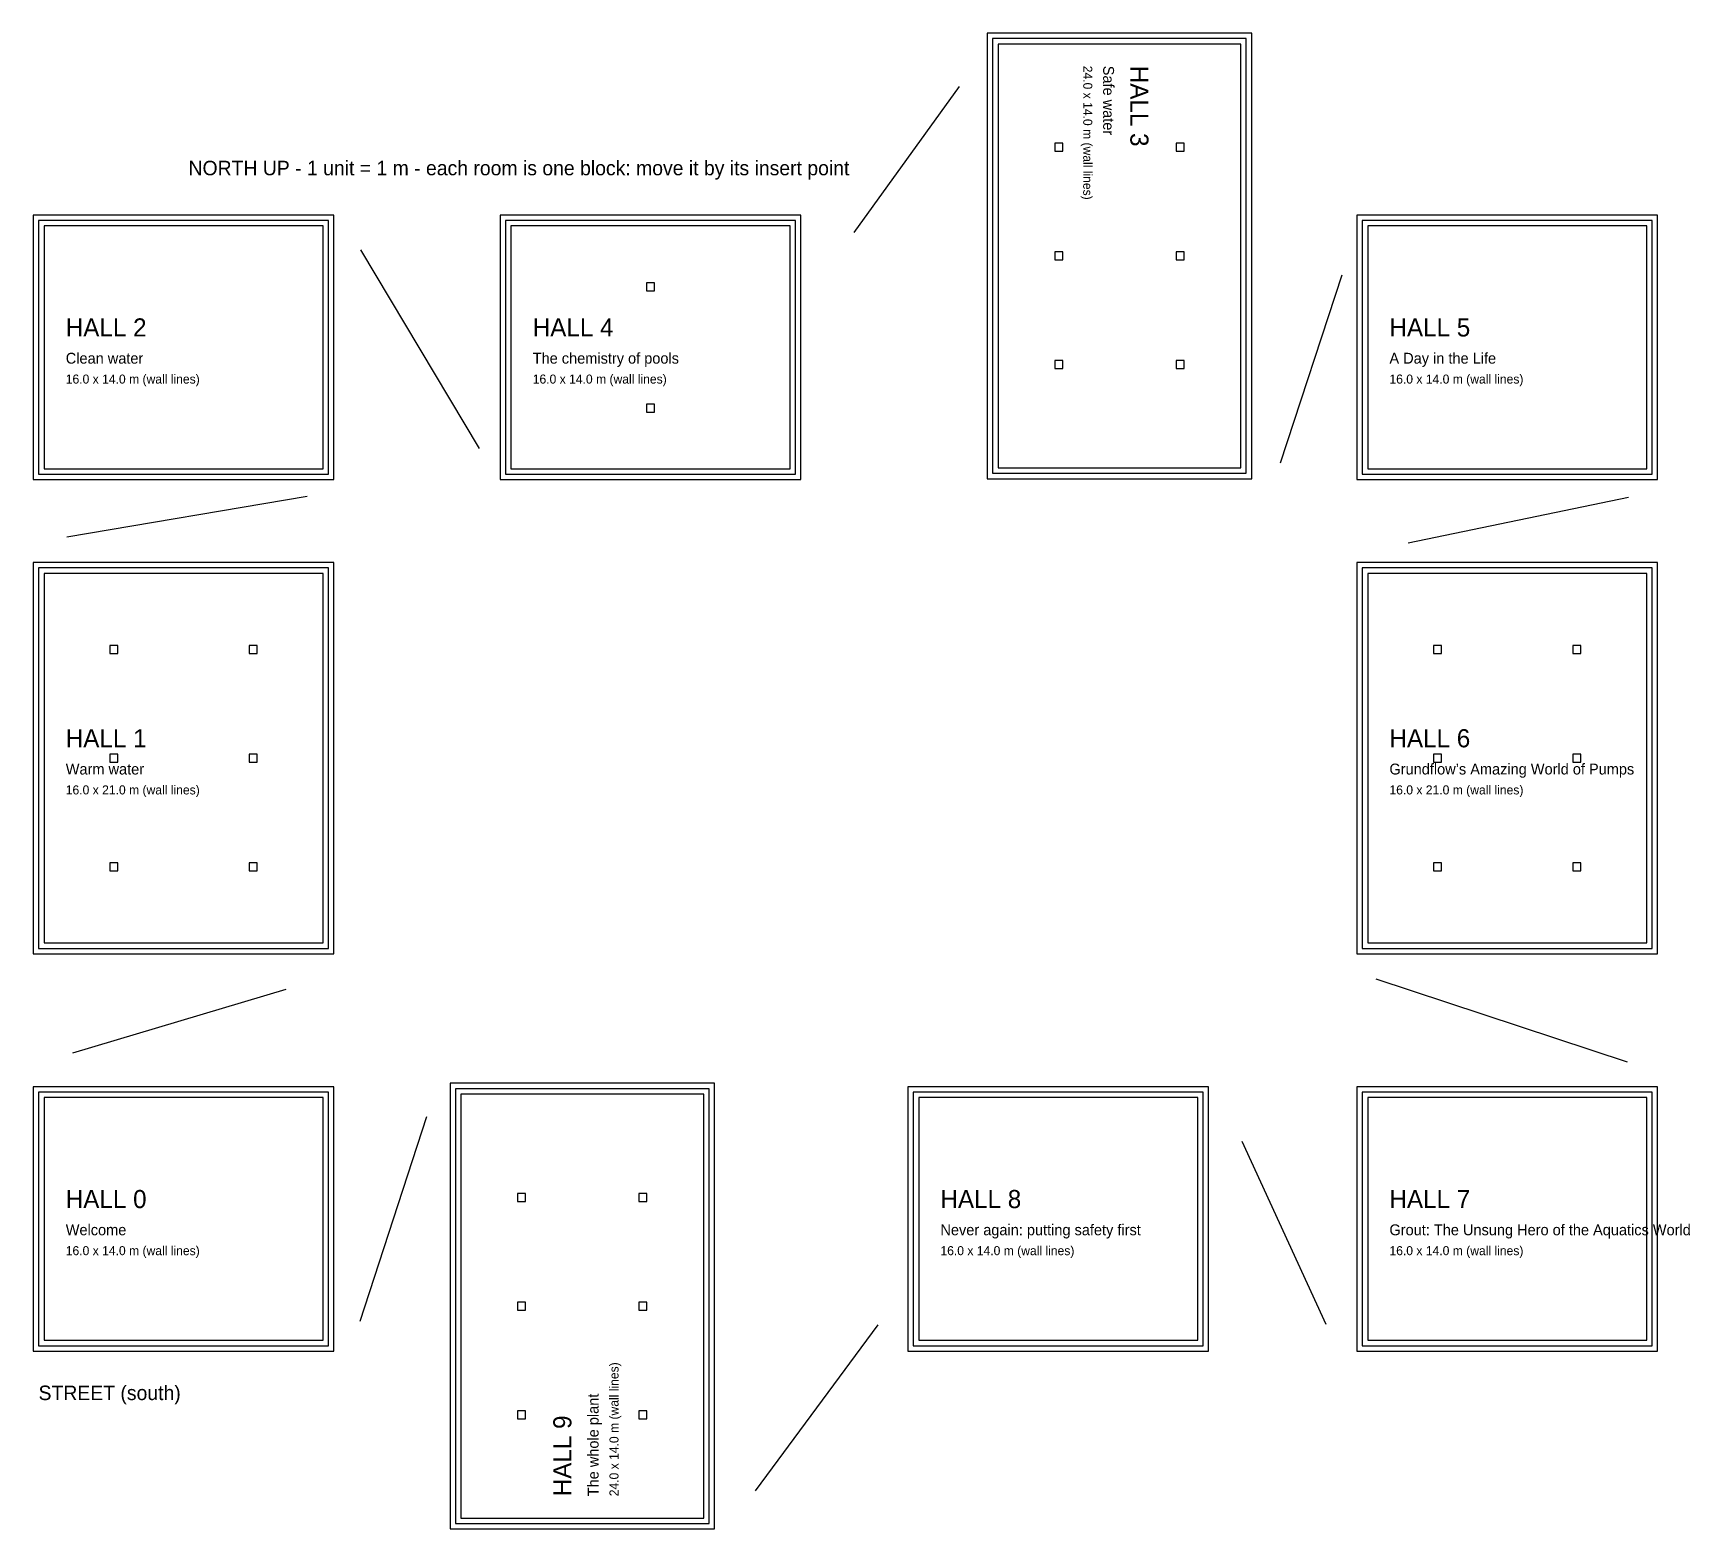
# Model space of a CAD drawing. Header units: metres. Extents: x -44.6 to 46.9, y -42.5 to 40.
import ezdxf

# ---------------------------------------------------------------- set-up
doc = ezdxf.new("R2010")
doc.units = ezdxf.units.M
doc.header["$MEASUREMENT"] = 0
for name, color, linetype in [('COLUMNS', 1, 'CONTINUOUS'), ('LABELS', 2, 'CONTINUOUS'), ('NOTES', 2, 'CONTINUOUS'), ('ROOMS', 7, 'CONTINUOUS'), ('WALL_LINES', 8, 'CONTINUOUS'), ('WALLS', 7, 'CONTINUOUS')]:
    doc.layers.add(name, color=color, linetype=linetype)

# ---------------------------------------------------------------- blocks, each defined once
blk = doc.blocks.new('HALL_0')
at = {"layer": 'WALL_LINES'}
for p, q in [((8, 7), (-8, 7)), ((-8, 7), (-8, -7)), ((8, -7), (8, 7)), ((-8, -7), (8, -7))]:
    blk.add_line(p, q, dxfattribs=at)
at = {"layer": 'WALLS'}
for p, q in [((8.3, 7.3), (-8.3, 7.3)), ((-8.3, 7.3), (-8.3, -7.3)), ((7.7, 6.7), (-7.7, 6.7)), ((-7.7, 6.7), (-7.7, -6.7)), ((7.7, -6.7), (7.7, 6.7)), ((8.3, -7.3), (8.3, 7.3)), ((-8.3, -7.3), (8.3, -7.3)), ((-7.7, -6.7), (7.7, -6.7))]:
    blk.add_line(p, q, dxfattribs=at)
at = {"layer": 'LABELS'}
for s, height, p in [('HALL 0', 1, (-6.5, 0.6)), ('Welcome', 0.6, (-6.5, -0.9)), ('16.0 x 14.0 m (wall lines)', 0.5, (-6.5, -2))]:
    blk.add_text(s, height=height, dxfattribs=at).set_placement(p)
blk = doc.blocks.new('HALL_1')
at = {"layer": 'COLUMNS'}
for p, q in [((-3.63, 6.22), (-4.07, 6.22)), ((-4.07, 6.22), (-4.07, 5.78)), ((-4.07, 5.78), (-3.63, 5.78)), ((-3.63, 5.78), (-3.63, 6.22)), ((4.07, 6.22), (3.63, 6.22)), ((3.63, 6.22), (3.63, 5.78)), ((3.63, 5.78), (4.07, 5.78)), ((4.07, 5.78), (4.07, 6.22)), ((-3.63, 0.22), (-4.07, 0.22)), ((-4.07, 0.22), (-4.07, -0.22)), ((-3.63, -0.22), (-3.63, 0.22)), ((4.07, 0.22), (3.63, 0.22)), ((3.63, 0.22), (3.63, -0.22)), ((4.07, -0.22), (4.07, 0.22)), ((-4.07, -0.22), (-3.63, -0.22)), ((3.63, -0.22), (4.07, -0.22)), ((-3.63, -5.78), (-4.07, -5.78)), ((-4.07, -5.78), (-4.07, -6.22)), ((-4.07, -6.22), (-3.63, -6.22)), ((-3.63, -6.22), (-3.63, -5.78)), ((4.07, -5.78), (3.63, -5.78)), ((3.63, -5.78), (3.63, -6.22)), ((3.63, -6.22), (4.07, -6.22)), ((4.07, -6.22), (4.07, -5.78))]:
    blk.add_line(p, q, dxfattribs=at)
at = {"layer": 'WALL_LINES'}
for p, q in [((8, 10.5), (-8, 10.5)), ((-8, 10.5), (-8, -10.5)), ((8, -10.5), (8, 10.5)), ((-8, -10.5), (8, -10.5))]:
    blk.add_line(p, q, dxfattribs=at)
at = {"layer": 'WALLS'}
for p, q in [((8.3, 10.8), (-8.3, 10.8)), ((-8.3, 10.8), (-8.3, -10.8)), ((7.7, 10.2), (-7.7, 10.2)), ((-7.7, 10.2), (-7.7, -10.2)), ((7.7, -10.2), (7.7, 10.2)), ((8.3, -10.8), (8.3, 10.8)), ((-8.3, -10.8), (8.3, -10.8)), ((-7.7, -10.2), (7.7, -10.2))]:
    blk.add_line(p, q, dxfattribs=at)
at = {"layer": 'LABELS'}
for s, height, p in [('HALL 1', 1, (-6.5, 0.6)), ('Warm water', 0.6, (-6.5, -0.9)), ('16.0 x 21.0 m (wall lines)', 0.5, (-6.5, -2))]:
    blk.add_text(s, height=height, dxfattribs=at).set_placement(p)
blk = doc.blocks.new('HALL_2')
at = {"layer": 'WALL_LINES'}
for p, q in [((8, 7), (-8, 7)), ((-8, 7), (-8, -7)), ((8, -7), (8, 7)), ((-8, -7), (8, -7))]:
    blk.add_line(p, q, dxfattribs=at)
at = {"layer": 'WALLS'}
for p, q in [((8.3, 7.3), (-8.3, 7.3)), ((-8.3, 7.3), (-8.3, -7.3)), ((7.7, 6.7), (-7.7, 6.7)), ((-7.7, 6.7), (-7.7, -6.7)), ((7.7, -6.7), (7.7, 6.7)), ((8.3, -7.3), (8.3, 7.3)), ((-8.3, -7.3), (8.3, -7.3)), ((-7.7, -6.7), (7.7, -6.7))]:
    blk.add_line(p, q, dxfattribs=at)
at = {"layer": 'LABELS'}
for s, height, p in [('HALL 2', 1, (-6.5, 0.6)), ('Clean water', 0.6, (-6.5, -0.9)), ('16.0 x 14.0 m (wall lines)', 0.5, (-6.5, -2))]:
    blk.add_text(s, height=height, dxfattribs=at).set_placement(p)
blk = doc.blocks.new('HALL_3')
at = {"layer": 'COLUMNS'}
for p, q in [((-5.78, 3.57), (-6.22, 3.57)), ((-6.22, 3.57), (-6.22, 3.13)), ((-6.22, 3.13), (-5.78, 3.13)), ((-5.78, 3.13), (-5.78, 3.57)), ((0.22, 3.57), (-0.22, 3.57)), ((-0.22, 3.57), (-0.22, 3.13)), ((-0.22, 3.13), (0.22, 3.13)), ((0.22, 3.13), (0.22, 3.57)), ((6.22, 3.57), (5.78, 3.57)), ((5.78, 3.57), (5.78, 3.13)), ((5.78, 3.13), (6.22, 3.13)), ((6.22, 3.13), (6.22, 3.57)), ((-5.78, -3.13), (-6.22, -3.13)), ((-6.22, -3.13), (-6.22, -3.57)), ((-6.22, -3.57), (-5.78, -3.57)), ((-5.78, -3.57), (-5.78, -3.13)), ((0.22, -3.13), (-0.22, -3.13)), ((-0.22, -3.13), (-0.22, -3.57)), ((-0.22, -3.57), (0.22, -3.57)), ((0.22, -3.57), (0.22, -3.13)), ((6.22, -3.13), (5.78, -3.13)), ((5.78, -3.13), (5.78, -3.57)), ((5.78, -3.57), (6.22, -3.57)), ((6.22, -3.57), (6.22, -3.13))]:
    blk.add_line(p, q, dxfattribs=at)
at = {"layer": 'WALL_LINES'}
for p, q in [((12, 7), (-12, 7)), ((-12, 7), (-12, -7)), ((12, -7), (12, 7)), ((-12, -7), (12, -7))]:
    blk.add_line(p, q, dxfattribs=at)
at = {"layer": 'WALLS'}
for p, q in [((12.3, 7.3), (-12.3, 7.3)), ((-12.3, 7.3), (-12.3, -7.3)), ((11.7, 6.7), (-11.7, 6.7)), ((-11.7, 6.7), (-11.7, -6.7)), ((11.7, -6.7), (11.7, 6.7)), ((12.3, -7.3), (12.3, 7.3)), ((-12.3, -7.3), (12.3, -7.3)), ((-11.7, -6.7), (11.7, -6.7))]:
    blk.add_line(p, q, dxfattribs=at)
at = {"layer": 'LABELS'}
for s, height, p in [('HALL 3', 1, (-10.5, 0.6)), ('Safe water', 0.6, (-10.5, -0.9)), ('24.0 x 14.0 m (wall lines)', 0.5, (-10.5, -2))]:
    blk.add_text(s, height=height, dxfattribs=at).set_placement(p)
blk = doc.blocks.new('HALL_4')
at = {"layer": 'COLUMNS'}
for p, q in [((0.22, 3.57), (-0.22, 3.57)), ((-0.22, 3.57), (-0.22, 3.13)), ((-0.22, 3.13), (0.22, 3.13)), ((0.22, 3.13), (0.22, 3.57)), ((0.22, -3.13), (-0.22, -3.13)), ((-0.22, -3.13), (-0.22, -3.57)), ((-0.22, -3.57), (0.22, -3.57)), ((0.22, -3.57), (0.22, -3.13))]:
    blk.add_line(p, q, dxfattribs=at)
at = {"layer": 'WALL_LINES'}
for p, q in [((8, 7), (-8, 7)), ((-8, 7), (-8, -7)), ((8, -7), (8, 7)), ((-8, -7), (8, -7))]:
    blk.add_line(p, q, dxfattribs=at)
at = {"layer": 'WALLS'}
for p, q in [((8.3, 7.3), (-8.3, 7.3)), ((-8.3, 7.3), (-8.3, -7.3)), ((7.7, 6.7), (-7.7, 6.7)), ((-7.7, 6.7), (-7.7, -6.7)), ((7.7, -6.7), (7.7, 6.7)), ((8.3, -7.3), (8.3, 7.3)), ((-8.3, -7.3), (8.3, -7.3)), ((-7.7, -6.7), (7.7, -6.7))]:
    blk.add_line(p, q, dxfattribs=at)
at = {"layer": 'LABELS'}
for s, height, p in [('HALL 4', 1, (-6.5, 0.6)), ('The chemistry of pools', 0.6, (-6.5, -0.9)), ('16.0 x 14.0 m (wall lines)', 0.5, (-6.5, -2))]:
    blk.add_text(s, height=height, dxfattribs=at).set_placement(p)
blk = doc.blocks.new('HALL_5')
at = {"layer": 'WALL_LINES'}
for p, q in [((8, 7), (-8, 7)), ((-8, 7), (-8, -7)), ((8, -7), (8, 7)), ((-8, -7), (8, -7))]:
    blk.add_line(p, q, dxfattribs=at)
at = {"layer": 'WALLS'}
for p, q in [((8.3, 7.3), (-8.3, 7.3)), ((-8.3, 7.3), (-8.3, -7.3)), ((7.7, 6.7), (-7.7, 6.7)), ((-7.7, 6.7), (-7.7, -6.7)), ((7.7, -6.7), (7.7, 6.7)), ((8.3, -7.3), (8.3, 7.3)), ((-8.3, -7.3), (8.3, -7.3)), ((-7.7, -6.7), (7.7, -6.7))]:
    blk.add_line(p, q, dxfattribs=at)
at = {"layer": 'LABELS'}
for s, height, p in [('HALL 5', 1, (-6.5, 0.6)), ('A Day in the Life', 0.6, (-6.5, -0.9)), ('16.0 x 14.0 m (wall lines)', 0.5, (-6.5, -2))]:
    blk.add_text(s, height=height, dxfattribs=at).set_placement(p)
blk = doc.blocks.new('HALL_6')
at = {"layer": 'COLUMNS'}
for p, q in [((-3.63, 6.22), (-4.07, 6.22)), ((-4.07, 6.22), (-4.07, 5.78)), ((-4.07, 5.78), (-3.63, 5.78)), ((-3.63, 5.78), (-3.63, 6.22)), ((4.07, 6.22), (3.63, 6.22)), ((3.63, 6.22), (3.63, 5.78)), ((3.63, 5.78), (4.07, 5.78)), ((4.07, 5.78), (4.07, 6.22)), ((-3.63, 0.22), (-4.07, 0.22)), ((-4.07, 0.22), (-4.07, -0.22)), ((-3.63, -0.22), (-3.63, 0.22)), ((4.07, 0.22), (3.63, 0.22)), ((3.63, 0.22), (3.63, -0.22)), ((4.07, -0.22), (4.07, 0.22)), ((-4.07, -0.22), (-3.63, -0.22)), ((3.63, -0.22), (4.07, -0.22)), ((-3.63, -5.78), (-4.07, -5.78)), ((-4.07, -5.78), (-4.07, -6.22)), ((-4.07, -6.22), (-3.63, -6.22)), ((-3.63, -6.22), (-3.63, -5.78)), ((4.07, -5.78), (3.63, -5.78)), ((3.63, -5.78), (3.63, -6.22)), ((3.63, -6.22), (4.07, -6.22)), ((4.07, -6.22), (4.07, -5.78))]:
    blk.add_line(p, q, dxfattribs=at)
at = {"layer": 'WALL_LINES'}
for p, q in [((8, 10.5), (-8, 10.5)), ((-8, 10.5), (-8, -10.5)), ((8, -10.5), (8, 10.5)), ((-8, -10.5), (8, -10.5))]:
    blk.add_line(p, q, dxfattribs=at)
at = {"layer": 'WALLS'}
for p, q in [((8.3, 10.8), (-8.3, 10.8)), ((-8.3, 10.8), (-8.3, -10.8)), ((7.7, 10.2), (-7.7, 10.2)), ((-7.7, 10.2), (-7.7, -10.2)), ((7.7, -10.2), (7.7, 10.2)), ((8.3, -10.8), (8.3, 10.8)), ((-8.3, -10.8), (8.3, -10.8)), ((-7.7, -10.2), (7.7, -10.2))]:
    blk.add_line(p, q, dxfattribs=at)
at = {"layer": 'LABELS'}
for s, height, p in [('HALL 6', 1, (-6.5, 0.6)), ('Grundflow’s Amazing World of Pumps', 0.6, (-6.5, -0.9)), ('16.0 x 21.0 m (wall lines)', 0.5, (-6.5, -2))]:
    blk.add_text(s, height=height, dxfattribs=at).set_placement(p)
blk = doc.blocks.new('HALL_7')
at = {"layer": 'WALL_LINES'}
for p, q in [((8, 7), (-8, 7)), ((-8, 7), (-8, -7)), ((8, -7), (8, 7)), ((-8, -7), (8, -7))]:
    blk.add_line(p, q, dxfattribs=at)
at = {"layer": 'WALLS'}
for p, q in [((8.3, 7.3), (-8.3, 7.3)), ((-8.3, 7.3), (-8.3, -7.3)), ((7.7, 6.7), (-7.7, 6.7)), ((-7.7, 6.7), (-7.7, -6.7)), ((7.7, -6.7), (7.7, 6.7)), ((8.3, -7.3), (8.3, 7.3)), ((-8.3, -7.3), (8.3, -7.3)), ((-7.7, -6.7), (7.7, -6.7))]:
    blk.add_line(p, q, dxfattribs=at)
at = {"layer": 'LABELS'}
for s, height, p in [('HALL 7', 1, (-6.5, 0.6)), ('Grout: The Unsung Hero of the Aquatics World', 0.6, (-6.5, -0.9)), ('16.0 x 14.0 m (wall lines)', 0.5, (-6.5, -2))]:
    blk.add_text(s, height=height, dxfattribs=at).set_placement(p)
blk = doc.blocks.new('HALL_8')
at = {"layer": 'WALL_LINES'}
for p, q in [((8, 7), (-8, 7)), ((-8, 7), (-8, -7)), ((8, -7), (8, 7)), ((-8, -7), (8, -7))]:
    blk.add_line(p, q, dxfattribs=at)
at = {"layer": 'WALLS'}
for p, q in [((8.3, 7.3), (-8.3, 7.3)), ((-8.3, 7.3), (-8.3, -7.3)), ((7.7, 6.7), (-7.7, 6.7)), ((-7.7, 6.7), (-7.7, -6.7)), ((7.7, -6.7), (7.7, 6.7)), ((8.3, -7.3), (8.3, 7.3)), ((-8.3, -7.3), (8.3, -7.3)), ((-7.7, -6.7), (7.7, -6.7))]:
    blk.add_line(p, q, dxfattribs=at)
at = {"layer": 'LABELS'}
for s, height, p in [('HALL 8', 1, (-6.5, 0.6)), ('Never again: putting safety first', 0.6, (-6.5, -0.9)), ('16.0 x 14.0 m (wall lines)', 0.5, (-6.5, -2))]:
    blk.add_text(s, height=height, dxfattribs=at).set_placement(p)
blk = doc.blocks.new('HALL_9')
at = {"layer": 'COLUMNS'}
for p, q in [((-5.78, 3.57), (-6.22, 3.57)), ((-6.22, 3.57), (-6.22, 3.13)), ((-6.22, 3.13), (-5.78, 3.13)), ((-5.78, 3.13), (-5.78, 3.57)), ((0.22, 3.57), (-0.22, 3.57)), ((-0.22, 3.57), (-0.22, 3.13)), ((-0.22, 3.13), (0.22, 3.13)), ((0.22, 3.13), (0.22, 3.57)), ((6.22, 3.57), (5.78, 3.57)), ((5.78, 3.57), (5.78, 3.13)), ((5.78, 3.13), (6.22, 3.13)), ((6.22, 3.13), (6.22, 3.57)), ((-5.78, -3.13), (-6.22, -3.13)), ((-6.22, -3.13), (-6.22, -3.57)), ((-6.22, -3.57), (-5.78, -3.57)), ((-5.78, -3.57), (-5.78, -3.13)), ((0.22, -3.13), (-0.22, -3.13)), ((-0.22, -3.13), (-0.22, -3.57)), ((-0.22, -3.57), (0.22, -3.57)), ((0.22, -3.57), (0.22, -3.13)), ((6.22, -3.13), (5.78, -3.13)), ((5.78, -3.13), (5.78, -3.57)), ((5.78, -3.57), (6.22, -3.57)), ((6.22, -3.57), (6.22, -3.13))]:
    blk.add_line(p, q, dxfattribs=at)
at = {"layer": 'WALL_LINES'}
for p, q in [((12, 7), (-12, 7)), ((-12, 7), (-12, -7)), ((12, -7), (12, 7)), ((-12, -7), (12, -7))]:
    blk.add_line(p, q, dxfattribs=at)
at = {"layer": 'WALLS'}
for p, q in [((12.3, 7.3), (-12.3, 7.3)), ((-12.3, 7.3), (-12.3, -7.3)), ((11.7, 6.7), (-11.7, 6.7)), ((-11.7, 6.7), (-11.7, -6.7)), ((11.7, -6.7), (11.7, 6.7)), ((12.3, -7.3), (12.3, 7.3)), ((-12.3, -7.3), (12.3, -7.3)), ((-11.7, -6.7), (11.7, -6.7))]:
    blk.add_line(p, q, dxfattribs=at)
at = {"layer": 'LABELS'}
for s, height, p in [('HALL 9', 1, (-10.5, 0.6)), ('The whole plant', 0.6, (-10.5, -0.9)), ('24.0 x 14.0 m (wall lines)', 0.5, (-10.5, -2))]:
    blk.add_text(s, height=height, dxfattribs=at).set_placement(p)

msp = doc.modelspace()

# ---------------------------------------------------------------- linework, layer by layer
for p, q in [((0.732, 29.017), (6.55, 37.087)), ((-26.508, 28.065), (-19.956, 17.103)), ((24.276, 16.297), (27.672, 26.689)), ((-29.445, 14.449), (-42.72, 12.196)), ((31.324, 11.898), (43.486, 14.406)), ((-42.395, -16.263), (-30.62, -12.75)), ((29.538, -12.18), (43.411, -16.759)), ((-26.526, -31.083), (-22.848, -19.777)), ((26.799, -31.261), (22.158, -21.161)), ((2.052, -31.274), (-4.733, -40.442))]:
    msp.add_line(p, q)

# ---------------------------------------------------------------- block references
at = {"layer": 'ROOMS'}
for name, p, rotation in [('HALL_3', (15.383, 27.727), 270), ('HALL_9', (-14.267, -30.246), 90)]:
    msp.add_blockref(name, p, dxfattribs=dict(at, rotation=rotation))
for name, p in [('HALL_2', (-36.277, 22.68)), ('HALL_4', (-10.502, 22.68)), ('HALL_5', (36.784, 22.68)), ('HALL_1', (-36.277, 0)), ('HALL_6', (36.784, 0)), ('HALL_0', (-36.277, -25.437)), ('HALL_8', (12, -25.437)), ('HALL_7', (36.784, -25.437))]:
    msp.add_blockref(name, p, dxfattribs=at)

# ---------------------------------------------------------------- texts
at = {"layer": 'NOTES'}
for s, p in [('NORTH UP - 1 unit = 1 m - each room is one block: move it by its insert point', (-36, 32.18)), ('STREET (south)', (-44.277, -35.437))]:
    msp.add_text(s, height=0.8, dxfattribs=at).set_placement(p)

doc.saveas('drawing.dxf')
